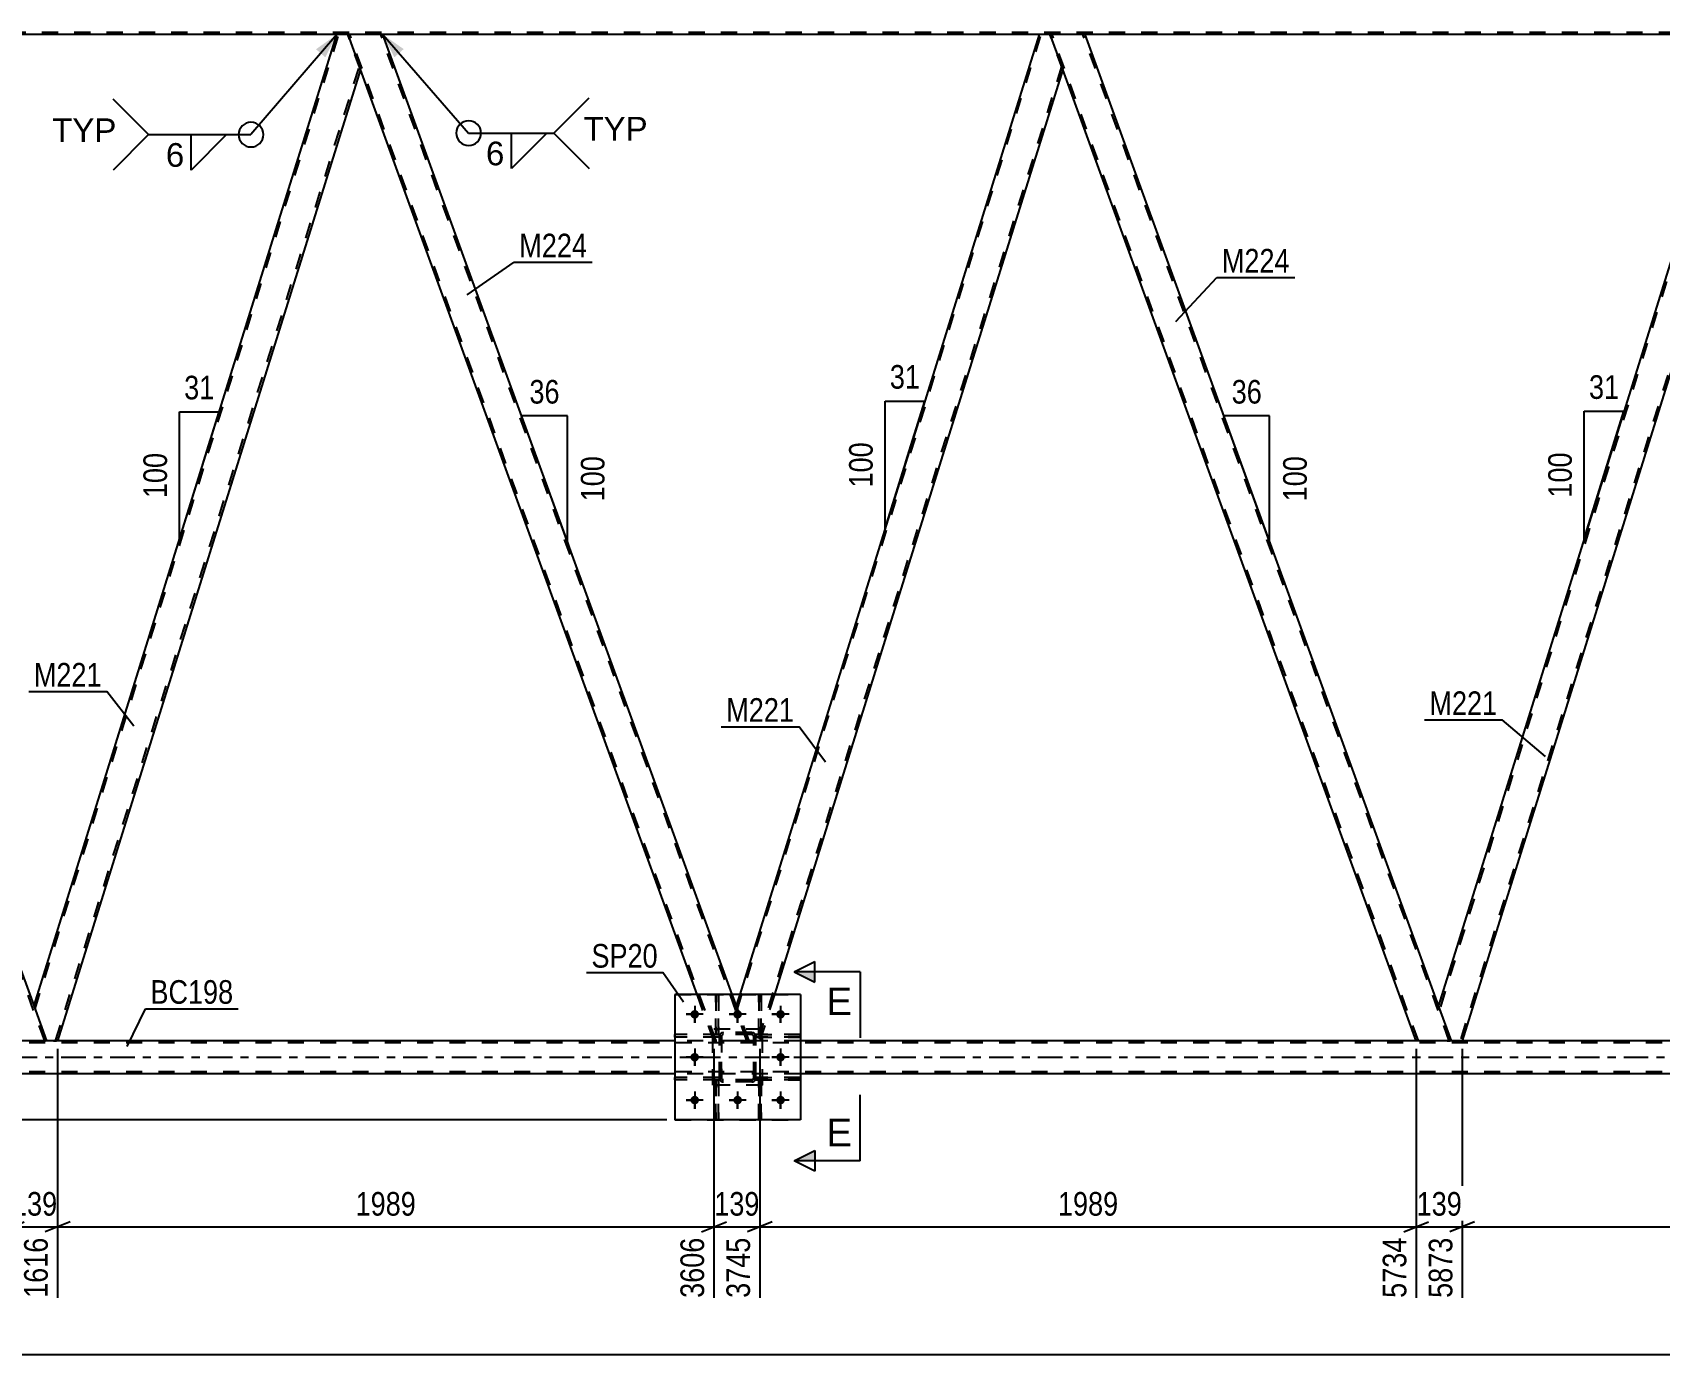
# Model space of a CAD drawing. Header units: millimetres. Extents: x 0 to 841, y 0 to 594.
# Drawn here: x 165.3 to 362.5, y 268.5 to 428.7 of the extents above; entities that cross this region are included whole.
import ezdxf

# ---------------------------------------------------------------- set-up
doc = ezdxf.new("R2010")
doc.units = ezdxf.units.MM
doc.linetypes.add('DXK_LINE_DOT2', pattern=[3.9198, 1.9599, -1.9599])
doc.linetypes.add('DXK_LINE_DOT3', pattern=[5.9187, 2.979, -0.9799, 0.9799, -0.9799])
doc.styles.add('Arial', font='ARIAL.TTF', dxfattribs={"height": 0.2})
doc.styles.add('Arial Narrow', font='ARIALN.TTF', dxfattribs={"height": 0.2})

# ---------------------------------------------------------------- blocks, each defined once
blk = doc.blocks.new('Part-122573795-3251 - 3241')
at = {"color": 7, "linetype": 'DXK_LINE_DOT2'}
for p, q in [((253.8, 307.91), (247.8, 307.91)), ((247.8, 301.11), (247.8, 307.91)), ((253.8, 301.11), (253.8, 307.91)), ((253.8, 301.11), (247.8, 301.11))]:
    blk.add_line(p, q, dxfattribs=at)
blk = doc.blocks.new('Part-122573795-3307 - 3241')
at = {"color": 7, "linetype": 'DXK_LINE_DOT2'}
for p, q in [((253, 306.95), (253, 307.27)), ((253, 307.27), (258.4, 307.27)), ((258.4, 306.95), (253, 306.95)), ((253.6, 306.95), (253.6, 307.27)), ((258.4, 307.27), (258.4, 306.95))]:
    blk.add_line(p, q, dxfattribs=at)
blk = doc.blocks.new('Part-122573795-3316 - 3241')
at = {"color": 7, "linetype": 'DXK_LINE_DOT2'}
for p, q in [((253.35, 312.11), (253.35, 307.26)), ((253.67, 312.11), (253.35, 312.11)), ((253.67, 307.26), (253.67, 312.11)), ((253.35, 307.86), (253.67, 307.86)), ((253.35, 307.26), (253.67, 307.26))]:
    blk.add_line(p, q, dxfattribs=at)
blk = doc.blocks.new('Part-122573795-3252 - 3241')
at = {"color": 7, "linetype": 'DXK_LINE_DOT2'}
for p, q in [((248.6, 307.03), (248.63, 307.21)), ((248.63, 307.21), (248.6, 307.03)), ((248.6, 301.99), (248.6, 307.03)), ((248.6, 307.03), (248.6, 307.03)), ((248.6, 301.99), (248.6, 307.03)), ((248.84, 307.03), (248.86, 307.12)), ((248.86, 307.12), (248.84, 307.03)), ((248.84, 301.99), (248.84, 307.03)), ((248.84, 307.03), (248.84, 307.03)), ((248.84, 307.03), (248.84, 301.99)), ((248.86, 307.12), (248.91, 307.2)), ((248.91, 307.2), (248.86, 307.12)), ((248.89, 307.47), (249.08, 307.51)), ((249.08, 307.51), (248.89, 307.47)), ((248.99, 307.25), (248.91, 307.2)), ((249.08, 307.27), (248.99, 307.25)), ((252.52, 307.51), (249.08, 307.51)), ((252.52, 307.27), (249.08, 307.27)), ((252.52, 307.51), (252.7, 307.47)), ((252.7, 307.47), (252.52, 307.51)), ((252.52, 307.27), (252.61, 307.25)), ((252.61, 307.25), (252.69, 307.2)), ((252.69, 307.2), (252.61, 307.25)), ((252.69, 307.2), (252.74, 307.12)), ((252.74, 307.12), (252.69, 307.2)), ((252.74, 307.12), (252.76, 307.03)), ((252.76, 307.03), (252.74, 307.12)), ((252.76, 301.99), (252.76, 307.03)), ((252.76, 307.03), (252.76, 307.03)), ((252.76, 301.99), (252.76, 307.03)), ((252.96, 307.21), (253, 307.03)), ((253, 307.03), (252.96, 307.21)), ((253, 301.99), (253, 307.03)), ((253, 307.03), (253, 307.03)), ((253, 301.99), (253, 307.03)), ((248.6, 301.99), (248.6, 301.99)), ((248.63, 301.8), (248.6, 301.99)), ((248.6, 301.99), (248.63, 301.8)), ((248.84, 301.99), (248.84, 301.99)), ((248.86, 301.9), (248.84, 301.99)), ((248.84, 301.99), (248.86, 301.9)), ((248.91, 301.82), (248.86, 301.9)), ((248.86, 301.9), (248.91, 301.82)), ((248.99, 301.77), (248.91, 301.82)), ((248.91, 301.82), (248.99, 301.77)), ((249.08, 301.75), (248.99, 301.77)), ((252.52, 301.75), (249.08, 301.75)), ((252.61, 301.77), (252.52, 301.75)), ((252.69, 301.82), (252.61, 301.77)), ((252.74, 301.9), (252.69, 301.82)), ((252.69, 301.82), (252.74, 301.9)), ((252.76, 301.99), (252.74, 301.9)), ((252.74, 301.9), (252.76, 301.99)), ((252.76, 301.99), (252.76, 301.99)), ((253, 301.99), (252.96, 301.8)), ((252.96, 301.8), (253, 301.99)), ((253, 301.99), (253, 301.99)), ((249.08, 301.51), (248.89, 301.54)), ((248.89, 301.54), (249.08, 301.51)), ((252.52, 301.51), (249.08, 301.51)), ((252.7, 301.54), (252.52, 301.51)), ((252.52, 301.51), (252.7, 301.54))]:
    blk.add_line(p, q, dxfattribs=at)
at = {"color": 7, "linetype": 'DXK_LINE_DOT3'}
blk.add_line((250.8, 304.51), (250.8, 304.51), dxfattribs=at)
at = {"color": 7, "linetype": 'DXK_LINE_DOT2'}
for centre, start, end in [((249.08, 307.03), 112.5, 157.5), ((249.08, 307.03), 112.5, 157.5), ((252.52, 307.03), 22.5, 67.5), ((252.52, 307.03), 22.5, 67.5), ((249.08, 301.99), 202.5, 247.5), ((249.08, 301.99), 202.5, 247.5), ((252.52, 301.99), 292.5, 337.5), ((252.52, 301.99), 292.5, 337.5)]:
    blk.add_arc(centre, 0.48, start, end, dxfattribs=at)
blk = doc.blocks.new('Part-122573795-3253 - 3241')
at = {"color": 7, "linetype": 'DXK_LINE_DOT2'}
for p, q in [((243.2, 312.11), (258.4, 312.11)), ((243.2, 312.11), (243.2, 296.91)), ((258.4, 312.11), (258.4, 296.91)), ((243.2, 296.91), (258.4, 296.91))]:
    blk.add_line(p, q, dxfattribs=at)
blk = doc.blocks.new('Part-122573795-3258 - 3241')
at = {"color": 2, "linetype": 'Continuous'}
for p, q in [((258.4, 312.11), (243.2, 312.11)), ((243.2, 312.11), (243.2, 296.91)), ((258.4, 312.11), (258.4, 296.91)), ((258.4, 296.91), (243.2, 296.91))]:
    blk.add_line(p, q, dxfattribs=at)
blk = doc.blocks.new('Part-122573795-3326 - 3241')
at = {"color": 7, "linetype": 'DXK_LINE_DOT2'}
for p, q in [((253.35, 296.91), (253.35, 301.74)), ((253.35, 301.74), (253.67, 301.74)), ((253.67, 301.74), (253.67, 296.91)), ((253.35, 301.14), (253.67, 301.14)), ((253.67, 296.91), (253.35, 296.91))]:
    blk.add_line(p, q, dxfattribs=at)
blk = doc.blocks.new('Part-122573795-3262 - 3241')
at = {"color": 7, "linetype": 'DXK_LINE_DOT2'}
for p, q in [((253.67, 301.74), (253.35, 301.74)), ((253.35, 301.74), (253.35, 296.91)), ((253.67, 296.91), (253.67, 301.74)), ((253.35, 301.14), (253.67, 301.14)), ((253.35, 296.91), (253.67, 296.91))]:
    blk.add_line(p, q, dxfattribs=at)
blk = doc.blocks.new('Part-122573795-3264 - 3241')
at = {"color": 7, "linetype": 'DXK_LINE_DOT2'}
for p, q in [((248.6, 302.07), (243.2, 302.07)), ((243.2, 302.07), (243.2, 301.75)), ((248.6, 301.75), (243.2, 301.75)), ((248, 301.75), (248, 302.07)), ((248.6, 301.75), (248.6, 302.07))]:
    blk.add_line(p, q, dxfattribs=at)
blk = doc.blocks.new('Part-122573795-3267 - 3241')
at = {"color": 7, "linetype": 'DXK_LINE_DOT2'}
for p, q in [((248.6, 307.27), (243.2, 307.27)), ((243.2, 307.27), (243.2, 306.95)), ((248.6, 306.95), (243.2, 306.95)), ((248, 306.95), (248, 307.27)), ((248.6, 306.95), (248.6, 307.27))]:
    blk.add_line(p, q, dxfattribs=at)
blk = doc.blocks.new('Part-122573795-3331 - 3241')
at = {"color": 7, "linetype": 'DXK_LINE_DOT2'}
for p, q in [((248.47, 301.74), (248.15, 301.74)), ((248.15, 301.74), (248.15, 296.91)), ((248.47, 296.91), (248.47, 301.74)), ((248.15, 301.14), (248.47, 301.14)), ((248.15, 296.91), (248.47, 296.91))]:
    blk.add_line(p, q, dxfattribs=at)
blk = doc.blocks.new('Part-122573795-3268 - 3241')
at = {"color": 7, "linetype": 'DXK_LINE_DOT2'}
for p, q in [((248.6, 307.03), (248.63, 307.21)), ((248.63, 307.21), (248.6, 307.03)), ((248.6, 301.99), (248.6, 307.03)), ((248.6, 307.03), (248.6, 307.03)), ((248.6, 301.99), (248.6, 307.03)), ((248.84, 307.03), (248.86, 307.12)), ((248.86, 307.12), (248.84, 307.03)), ((248.84, 301.99), (248.84, 307.03)), ((248.84, 307.03), (248.84, 307.03)), ((248.84, 307.03), (248.84, 301.99)), ((248.86, 307.12), (248.91, 307.2)), ((248.91, 307.2), (248.86, 307.12)), ((248.89, 307.47), (249.08, 307.51)), ((249.08, 307.51), (248.89, 307.47)), ((248.99, 307.25), (248.91, 307.2)), ((249.08, 307.27), (248.99, 307.25)), ((252.52, 307.51), (249.08, 307.51)), ((252.52, 307.27), (249.08, 307.27)), ((252.52, 307.51), (252.7, 307.47)), ((252.7, 307.47), (252.52, 307.51)), ((252.52, 307.27), (252.61, 307.25)), ((252.61, 307.25), (252.69, 307.2)), ((252.69, 307.2), (252.61, 307.25)), ((252.69, 307.2), (252.74, 307.12)), ((252.74, 307.12), (252.69, 307.2)), ((252.74, 307.12), (252.76, 307.03)), ((252.76, 307.03), (252.74, 307.12)), ((252.76, 301.99), (252.76, 307.03)), ((252.76, 307.03), (252.76, 307.03)), ((252.76, 301.99), (252.76, 307.03)), ((252.96, 307.21), (253, 307.03)), ((253, 307.03), (252.96, 307.21)), ((253, 301.99), (253, 307.03)), ((253, 307.03), (253, 307.03)), ((253, 301.99), (253, 307.03)), ((248.6, 301.99), (248.6, 301.99)), ((248.63, 301.8), (248.6, 301.99)), ((248.6, 301.99), (248.63, 301.8)), ((248.84, 301.99), (248.84, 301.99)), ((248.86, 301.9), (248.84, 301.99)), ((248.84, 301.99), (248.86, 301.9)), ((248.91, 301.82), (248.86, 301.9)), ((248.86, 301.9), (248.91, 301.82)), ((248.99, 301.77), (248.91, 301.82)), ((248.91, 301.82), (248.99, 301.77)), ((249.08, 301.75), (248.99, 301.77)), ((252.52, 301.75), (249.08, 301.75)), ((252.61, 301.77), (252.52, 301.75)), ((252.69, 301.82), (252.61, 301.77)), ((252.74, 301.9), (252.69, 301.82)), ((252.69, 301.82), (252.74, 301.9)), ((252.76, 301.99), (252.74, 301.9)), ((252.74, 301.9), (252.76, 301.99)), ((252.76, 301.99), (252.76, 301.99)), ((253, 301.99), (252.96, 301.8)), ((252.96, 301.8), (253, 301.99)), ((253, 301.99), (253, 301.99)), ((249.08, 301.51), (248.89, 301.54)), ((248.89, 301.54), (249.08, 301.51)), ((252.52, 301.51), (249.08, 301.51)), ((252.7, 301.54), (252.52, 301.51)), ((252.52, 301.51), (252.7, 301.54))]:
    blk.add_line(p, q, dxfattribs=at)
at = {"color": 7, "linetype": 'DXK_LINE_DOT3'}
blk.add_line((250.8, 304.51), (250.8, 304.51), dxfattribs=at)
at = {"color": 7, "linetype": 'DXK_LINE_DOT2'}
for centre, start, end in [((249.08, 307.03), 112.5, 157.5), ((249.08, 307.03), 112.5, 157.5), ((252.52, 307.03), 22.5, 67.5), ((252.52, 307.03), 22.5, 67.5), ((249.08, 301.99), 202.5, 247.5), ((249.08, 301.99), 202.5, 247.5), ((252.52, 301.99), 292.5, 337.5), ((252.52, 301.99), 292.5, 337.5)]:
    blk.add_arc(centre, 0.48, start, end, dxfattribs=at)
blk = doc.blocks.new('Part-122573795-3345 - 3241')
at = {"color": 7, "linetype": 'DXK_LINE_DOT2'}
for p, q in [((248.15, 296.91), (248.15, 301.74)), ((248.15, 301.74), (248.47, 301.74)), ((248.47, 301.74), (248.47, 296.91)), ((248.15, 301.14), (248.47, 301.14)), ((248.47, 296.91), (248.15, 296.91))]:
    blk.add_line(p, q, dxfattribs=at)
blk = doc.blocks.new('Part-122573795-3283 - 3241')
at = {"color": 7, "linetype": 'DXK_LINE_DOT2'}
for p, q in [((248.15, 312.11), (248.15, 307.26)), ((248.47, 312.11), (248.15, 312.11)), ((248.47, 307.26), (248.47, 312.11)), ((248.15, 307.86), (248.47, 307.86)), ((248.15, 307.26), (248.47, 307.26))]:
    blk.add_line(p, q, dxfattribs=at)
blk = doc.blocks.new('Part-122573795-3286 - 3241')
at = {"color": 7, "linetype": 'DXK_LINE_DOT2'}
for p, q in [((248.6, 302.07), (243.2, 302.07)), ((243.2, 301.75), (243.2, 302.07)), ((248.6, 301.75), (243.2, 301.75)), ((248, 301.75), (248, 302.07)), ((248.6, 302.07), (248.6, 301.75))]:
    blk.add_line(p, q, dxfattribs=at)
blk = doc.blocks.new('Part-122573795-3289 - 3241')
at = {"color": 7, "linetype": 'DXK_LINE_DOT2'}
for p, q in [((248.6, 307.27), (243.2, 307.27)), ((243.2, 306.95), (243.2, 307.27)), ((248.6, 306.95), (243.2, 306.95)), ((248, 306.95), (248, 307.27)), ((248.6, 307.27), (248.6, 306.95))]:
    blk.add_line(p, q, dxfattribs=at)
blk = doc.blocks.new('Part-122573795-3292 - 3241')
at = {"color": 7, "linetype": 'DXK_LINE_DOT2'}
for p, q in [((253, 301.75), (253, 302.07)), ((253, 302.07), (258.4, 302.07)), ((258.4, 301.75), (253, 301.75)), ((253.6, 301.75), (253.6, 302.07)), ((258.4, 302.07), (258.4, 301.75))]:
    blk.add_line(p, q, dxfattribs=at)
blk = doc.blocks.new('Part-122573795-3295 - 3241')
at = {"color": 7, "linetype": 'DXK_LINE_DOT2'}
for p, q in [((248.15, 307.26), (248.15, 312.11)), ((248.15, 312.11), (248.47, 312.11)), ((248.47, 312.11), (248.47, 307.26)), ((248.15, 307.86), (248.47, 307.86)), ((248.47, 307.26), (248.15, 307.26))]:
    blk.add_line(p, q, dxfattribs=at)
blk = doc.blocks.new('Part-122573795-3298 - 3241')
at = {"color": 7, "linetype": 'DXK_LINE_DOT2'}
for p, q in [((258.4, 302.07), (253, 302.07)), ((253, 302.07), (253, 301.75)), ((253, 301.75), (258.4, 301.75)), ((253.6, 301.75), (253.6, 302.07)), ((258.4, 301.75), (258.4, 302.07))]:
    blk.add_line(p, q, dxfattribs=at)
blk = doc.blocks.new('Part-122573795-3301 - 3241')
at = {"color": 7, "linetype": 'DXK_LINE_DOT2'}
for p, q in [((258.4, 307.27), (253, 307.27)), ((253, 307.27), (253, 306.95)), ((253, 306.95), (258.4, 306.95)), ((253.6, 306.95), (253.6, 307.27)), ((258.4, 306.95), (258.4, 307.27))]:
    blk.add_line(p, q, dxfattribs=at)
blk = doc.blocks.new('Part-122573795-3320 - 3241')
at = {"color": 7, "linetype": 'DXK_LINE_DOT2'}
for p, q in [((253.35, 307.26), (253.35, 312.11)), ((253.35, 312.11), (253.67, 312.11)), ((253.67, 312.11), (253.67, 307.26)), ((253.35, 307.86), (253.67, 307.86)), ((253.67, 307.26), (253.35, 307.26))]:
    blk.add_line(p, q, dxfattribs=at)
blk = doc.blocks.new('Part-122573795-3361 - 3241')
at = {"color": 2, "linetype": 'Continuous'}
for p, q in [((292.41, 428.51), (288.66, 428.51)), ((292.92, 428.51), (292.41, 428.51)), ((335.77, 310.76), (292.92, 428.51)), ((333.06, 306.51), (290.21, 424.26)), ((336.81, 306.51), (333.06, 306.51)), ((337.28, 306.51), (336.81, 306.51)), ((337.32, 306.51), (337.28, 306.51))]:
    blk.add_line(p, q, dxfattribs=at)
at = {"color": 7, "linetype": 'DXK_LINE_DOT2'}
for p, q in [((290.21, 424.26), (288.66, 428.51)), ((333.32, 306.51), (288.92, 428.51)), ((337.07, 306.51), (292.66, 428.51)), ((337.32, 306.51), (335.77, 310.76)), ((336.81, 306.51), (337.17, 306.51))]:
    blk.add_line(p, q, dxfattribs=at)
blk = doc.blocks.new('Part-122573795-3403 - 3241')
at = {"color": 7, "linetype": 'DXK_LINE_DOT2'}
for p, q in [((253.8, 307.91), (247.8, 307.91)), ((247.8, 301.11), (247.8, 307.91)), ((253.8, 301.11), (253.8, 307.91)), ((253.8, 301.11), (247.8, 301.11))]:
    blk.add_line(p, q, dxfattribs=at)
blk = doc.blocks.new('Part-122573795-3472 - 3241')
at = {"color": 2, "linetype": 'Continuous'}
for p, q in [((162.8, 306.51), (118.39, 428.51)), ((122.14, 428.51), (118.39, 428.51)), ((122.65, 428.51), (122.14, 428.51)), ((165.51, 310.76), (122.65, 428.51)), ((166.54, 306.51), (162.8, 306.51)), ((167.01, 306.51), (166.54, 306.51)), ((167.05, 306.51), (167.01, 306.51))]:
    blk.add_line(p, q, dxfattribs=at)
at = {"color": 7, "linetype": 'DXK_LINE_DOT2'}
for p, q in [((163.05, 306.51), (118.65, 428.51)), ((166.8, 306.51), (122.39, 428.51)), ((167.05, 306.51), (165.51, 310.76)), ((166.54, 306.51), (166.9, 306.51))]:
    blk.add_line(p, q, dxfattribs=at)
blk = doc.blocks.new('Bolt-122573795-3473 - 3241')
at = {"linetype": 'Continuous'}
for points in [[(246.12, 309.71, -1), (245.08, 309.71, -1)], [(251.32, 309.71, -1), (250.28, 309.71, -1)], [(256.52, 309.71, -1), (255.48, 309.71, -1)], [(246.12, 304.51, -1), (245.08, 304.51, -1)], [(256.52, 304.51, -1), (255.48, 304.51, -1)], [(246.12, 299.31, -1), (245.08, 299.31, -1)], [(251.32, 299.31, -1), (250.28, 299.31, -1)], [(256.52, 299.31, -1), (255.48, 299.31, -1)]]:
    blk.add_hatch(color=1, dxfattribs=at).paths.add_polyline_path(points)
at = {"color": 1, "linetype": 'Continuous'}
for p, q in [((246.64, 309.71), (244.56, 309.71)), ((245.6, 310.75), (245.6, 308.67)), ((251.84, 309.71), (249.76, 309.71)), ((250.8, 310.75), (250.8, 308.67)), ((257.04, 309.71), (254.96, 309.71)), ((256, 310.75), (256, 308.67)), ((246.64, 304.51), (244.56, 304.51)), ((245.6, 305.55), (245.6, 303.47)), ((257.04, 304.51), (254.96, 304.51)), ((256, 305.55), (256, 303.47)), ((245.6, 300.35), (245.6, 298.27)), ((250.8, 300.35), (250.8, 298.27)), ((256, 300.35), (256, 298.27)), ((246.64, 299.31), (244.56, 299.31)), ((251.84, 299.31), (249.76, 299.31)), ((257.04, 299.31), (254.96, 299.31))]:
    blk.add_line(p, q, dxfattribs=at)
blk = doc.blocks.new('Part-122573795-3488 - 3241')
at = {"color": 7, "linetype": 'DXK_LINE_DOT2'}
for p, q in [((756.39, 428.75), (57.85, 428.75)), ((718.59, 428.51), (202.21, 428.51)), ((207.78, 428.51), (202.21, 428.51)), ((292.92, 428.51), (287.34, 428.51))]:
    blk.add_line(p, q, dxfattribs=at)
at = {"color": 2, "linetype": 'Continuous'}
for p, q in [((202.21, 428.51), (122.65, 428.51)), ((287.34, 428.51), (207.78, 428.51)), ((372.48, 428.51), (292.92, 428.51))]:
    blk.add_line(p, q, dxfattribs=at)
blk = doc.blocks.new('Part-122573795-3509 - 3241')
at = {"color": 7, "linetype": 'DXK_LINE_DOT2'}
for p, q in [((778.35, 306.27), (103.71, 306.27)), ((168.37, 306.51), (162.8, 306.51)), ((258.4, 306.51), (243.2, 306.51)), ((338.64, 306.51), (333.06, 306.51)), ((778.35, 302.75), (103.71, 302.75)), ((258.4, 302.51), (243.2, 302.51))]:
    blk.add_line(p, q, dxfattribs=at)
at = {"color": 2, "linetype": 'Continuous'}
for p, q in [((243.2, 306.51), (168.37, 306.51)), ((333.06, 306.51), (258.4, 306.51)), ((418.2, 306.51), (338.64, 306.51)), ((243.2, 302.51), (103.71, 302.51)), ((498.6, 302.51), (258.4, 302.51))]:
    blk.add_line(p, q, dxfattribs=at)
at = {"color": 7, "linetype": 'DXK_LINE_DOT3'}
blk.add_line((103.71, 304.51), (778.35, 304.51), dxfattribs=at)
blk = doc.blocks.new('Part-122573795-3522 - 3241')
at = {"color": 2, "linetype": 'Continuous'}
for p, q in [((165.51, 310.76), (202.21, 428.51)), ((203.53, 428.51), (202.21, 428.51)), ((203.53, 428.51), (205.07, 424.26)), ((205.07, 424.26), (168.37, 306.51)), ((167.05, 306.51), (165.51, 310.76)), ((167.87, 306.51), (167.05, 306.51)), ((168.33, 306.51), (167.87, 306.51)), ((168.37, 306.51), (168.33, 306.51))]:
    blk.add_line(p, q, dxfattribs=at)
at = {"color": 7, "linetype": 'DXK_LINE_DOT2'}
for p, q in [((165.64, 310.39), (202.46, 428.51)), ((168.12, 306.51), (204.94, 424.63)), ((165.51, 310.76), (165.51, 310.76)), ((167.87, 306.51), (168.22, 306.51)), ((168.37, 306.51), (168.37, 306.51))]:
    blk.add_line(p, q, dxfattribs=at)
blk = doc.blocks.new('Part-122573795-3527 - 3241')
at = {"color": 2, "linetype": 'Continuous'}
for p, q in [((207.27, 428.51), (203.53, 428.51)), ((207.78, 428.51), (207.27, 428.51)), ((250.15, 312.11), (207.78, 428.51)), ((245.89, 312.11), (205.07, 424.26))]:
    blk.add_line(p, q, dxfattribs=at)
at = {"color": 7, "linetype": 'DXK_LINE_DOT2'}
for p, q in [((205.07, 424.26), (203.53, 428.51)), ((248.19, 306.51), (203.78, 428.51)), ((251.93, 306.51), (207.53, 428.51)), ((247.93, 306.51), (245.89, 312.11)), ((252.19, 306.51), (250.15, 312.11)), ((252.19, 306.51), (247.93, 306.51))]:
    blk.add_line(p, q, dxfattribs=at)
blk = doc.blocks.new('Part-122573795-3532 - 3241')
at = {"color": 7, "linetype": 'DXK_LINE_DOT2'}
for p, q in [((250.77, 310.39), (287.59, 428.51)), ((290.07, 424.63), (253.25, 306.51)), ((251.06, 312.11), (250.64, 310.76)), ((255.25, 312.11), (253.5, 306.51)), ((252.19, 306.51), (250.64, 310.76)), ((253.5, 306.51), (252.19, 306.51))]:
    blk.add_line(p, q, dxfattribs=at)
at = {"color": 2, "linetype": 'Continuous'}
for p, q in [((287.34, 428.51), (251.06, 312.11)), ((288.66, 428.51), (287.34, 428.51)), ((288.66, 428.51), (290.21, 424.26)), ((290.21, 424.26), (255.25, 312.11))]:
    blk.add_line(p, q, dxfattribs=at)
blk = doc.blocks.new('Part-122573795-3574 - 3241')
at = {"color": 2, "linetype": 'Continuous'}
for p, q in [((372.48, 428.51), (335.77, 310.76)), ((373.79, 428.51), (372.48, 428.51)), ((373.79, 428.51), (375.34, 424.26)), ((375.34, 424.26), (338.64, 306.51)), ((337.32, 306.51), (335.77, 310.76)), ((338.14, 306.51), (337.32, 306.51)), ((338.6, 306.51), (338.14, 306.51)), ((338.64, 306.51), (338.6, 306.51))]:
    blk.add_line(p, q, dxfattribs=at)
at = {"color": 7, "linetype": 'DXK_LINE_DOT2'}
for p, q in [((372.73, 428.51), (335.91, 310.39)), ((375.21, 424.63), (338.39, 306.51)), ((335.77, 310.76), (335.77, 310.76)), ((338.14, 306.51), (338.49, 306.51)), ((338.64, 306.51), (338.64, 306.51))]:
    blk.add_line(p, q, dxfattribs=at)
blk = doc.blocks.new('Bolt-122573795-3575 - 3241')
at = {"color": 1, "linetype": 'Continuous'}
for p, q in [((244.56, 309.71), (245.25, 309.71)), ((245.6, 310.75), (245.6, 310.06)), ((246.64, 309.71), (245.94, 309.71)), ((249.76, 309.71), (250.45, 309.71)), ((250.8, 310.75), (250.8, 310.06)), ((251.84, 309.71), (251.14, 309.71)), ((254.96, 309.71), (255.65, 309.71)), ((256, 310.75), (256, 310.06)), ((257.04, 309.71), (256.34, 309.71)), ((245.6, 308.67), (245.6, 309.36)), ((250.8, 308.67), (250.8, 309.36)), ((256, 308.67), (256, 309.36)), ((244.56, 304.51), (245.25, 304.51)), ((245.6, 305.55), (245.6, 304.86)), ((245.6, 303.47), (245.6, 304.16)), ((246.64, 304.51), (245.94, 304.51)), ((254.96, 304.51), (255.65, 304.51)), ((256, 305.55), (256, 304.86)), ((256, 303.47), (256, 304.16)), ((257.04, 304.51), (256.34, 304.51)), ((245.6, 300.35), (245.6, 299.66)), ((250.8, 300.35), (250.8, 299.66)), ((256, 300.35), (256, 299.66)), ((244.56, 299.31), (245.25, 299.31)), ((245.6, 298.27), (245.6, 298.96)), ((246.64, 299.31), (245.94, 299.31)), ((249.76, 299.31), (250.45, 299.31)), ((250.8, 298.27), (250.8, 298.96)), ((251.84, 299.31), (251.14, 299.31)), ((254.96, 299.31), (255.65, 299.31)), ((256, 298.27), (256, 298.96)), ((257.04, 299.31), (256.34, 299.31))]:
    blk.add_line(p, q, dxfattribs=at)
blk = doc.blocks.new('StraightDimension-122573795-4557 - 3241')
at = {"color": 7, "linetype": 'Continuous'}
for p, q in [((162.8, 305.51), (162.8, 275.33)), ((168.37, 305.51), (168.37, 275.33)), ((161.3, 283.35), (164.3, 284.55)), ((169.87, 284.55), (166.87, 283.35)), ((162.8, 283.95), (168.37, 283.95))]:
    blk.add_line(p, q, dxfattribs=at)
at = {"color": 0}
blk.add_wipeout([(168.93, 284.7), (168.93, 288.9), (162.24, 288.9), (162.24, 284.7)], dxfattribs=at)
at = {"color": 0, "linetype": 'Continuous'}
blk.add_wipeout([(167.77, 283.25), (163.57, 283.25), (163.57, 274.73), (167.77, 274.73)], dxfattribs=at)
at = {"color": 3, "style": 'Arial Narrow'}
blk.add_text('139', height=2.863, dxfattribs=at).set_placement((162.84, 285.3))
at = {"color": 3, "linetype": 'Continuous', "style": 'Arial Narrow'}
blk.add_text('1616', height=2.863, rotation=90.0002, dxfattribs=at).set_placement((167.17, 275.33))
blk = doc.blocks.new('StraightDimension-122573795-11857 - 3241')
at = {"color": 7, "linetype": 'Continuous'}
blk.add_line((242.2, 296.91), (30.76, 296.91), dxfattribs=at)
blk = doc.blocks.new('StraightDimension-122573795-4534 - 3241')
at = {"color": 7, "linetype": 'Continuous'}
blk.add_line((57.21, 268.47), (794.97, 268.47), dxfattribs=at)
blk = doc.blocks.new('StraightDimension-122573795-4797 - 3241')
at = {"color": 7, "linetype": 'Continuous'}
for p, q in [((247.93, 305.51), (247.93, 275.33)), ((253.5, 305.51), (253.5, 275.33)), ((246.43, 283.35), (249.43, 284.55)), ((255, 284.55), (252, 283.35)), ((247.93, 283.95), (253.5, 283.95))]:
    blk.add_line(p, q, dxfattribs=at)
at = {"color": 0}
blk.add_wipeout([(254.06, 284.7), (254.06, 288.9), (247.37, 288.9), (247.37, 284.7)], dxfattribs=at)
at = {"color": 0, "linetype": 'Continuous'}
blk.add_wipeout([(252.9, 283.25), (248.7, 283.25), (248.7, 274.73), (252.9, 274.73)], dxfattribs=at)
at = {"color": 3, "style": 'Arial Narrow'}
blk.add_text('139', height=2.863, dxfattribs=at).set_placement((247.97, 285.3))
at = {"color": 3, "linetype": 'Continuous', "style": 'Arial Narrow'}
blk.add_text('3745', height=2.863, rotation=90.0002, dxfattribs=at).set_placement((252.3, 275.33))
blk = doc.blocks.new('StraightDimension-122573795-4816 - 3241')
at = {"color": 7, "linetype": 'Continuous'}
for p, q in [((168.37, 305.51), (168.37, 275.33)), ((247.93, 305.51), (247.93, 275.33)), ((169.87, 284.55), (166.87, 283.35)), ((246.43, 283.35), (249.43, 284.55)), ((168.37, 283.95), (247.93, 283.95))]:
    blk.add_line(p, q, dxfattribs=at)
at = {"color": 0}
blk.add_wipeout([(212.41, 284.7), (212.41, 288.9), (203.89, 288.9), (203.89, 284.7)], dxfattribs=at)
at = {"color": 0, "linetype": 'Continuous'}
blk.add_wipeout([(247.33, 283.25), (243.13, 283.25), (243.13, 274.73), (247.33, 274.73)], dxfattribs=at)
at = {"color": 3, "style": 'Arial Narrow'}
blk.add_text('1989', height=2.863, dxfattribs=at).set_placement((204.49, 285.3))
at = {"color": 3, "linetype": 'Continuous', "style": 'Arial Narrow'}
blk.add_text('3606', height=2.863, rotation=90.0002, dxfattribs=at).set_placement((246.73, 275.33))
blk = doc.blocks.new('AngleDimension-122573795-3850 - 3241')
at = {"color": 7, "linetype": 'Continuous'}
for p, q in [((315.29, 382.26), (309.75, 382.26)), ((315.29, 367.04), (309.75, 382.26)), ((315.29, 367.04), (315.29, 382.26)), ((315.69, 365.94), (315.29, 367.04))]:
    blk.add_line(p, q, dxfattribs=at)
at = {"color": 0}
for points in [[(314.95, 383.16), (314.95, 387.36), (310.09, 387.36), (310.09, 383.16)], [(320.39, 377.99), (316.19, 377.99), (316.19, 371.31), (320.39, 371.31)]]:
    blk.add_wipeout(points, dxfattribs=at)
at = {"color": 3, "style": 'Arial Narrow'}
blk.add_text('36', height=2.863, dxfattribs=at).set_placement((310.69, 383.76))
blk.add_text('100', height=2.863, rotation=90.0002, dxfattribs=at).set_placement((319.79, 371.91))
blk = doc.blocks.new('AngleDimension-122573795-3864 - 3241')
at = {"color": 7, "linetype": 'Continuous'}
for p, q in [((230.16, 382.26), (224.61, 382.26)), ((230.16, 367.04), (224.61, 382.26)), ((230.16, 367.04), (230.16, 382.26)), ((230.56, 365.94), (230.16, 367.04))]:
    blk.add_line(p, q, dxfattribs=at)
at = {"color": 0}
for points in [[(229.81, 383.16), (229.81, 387.36), (224.96, 387.36), (224.96, 383.16)], [(235.26, 377.99), (231.06, 377.99), (231.06, 371.31), (235.26, 371.31)]]:
    blk.add_wipeout(points, dxfattribs=at)
at = {"color": 3, "style": 'Arial Narrow'}
blk.add_text('36', height=2.863, dxfattribs=at).set_placement((225.56, 383.76))
blk.add_text('100', height=2.863, rotation=90.0002, dxfattribs=at).set_placement((234.66, 371.91))
blk = doc.blocks.new('AngleDimension-122573795-3892 - 3241')
at = {"color": 7, "linetype": 'Continuous'}
for p, q in [((353.42, 382.83), (358.24, 382.83)), ((353.42, 367.37), (358.24, 382.83)), ((353.42, 367.37), (353.42, 382.83)), ((355.18, 373.02), (358.24, 382.83))]:
    blk.add_line(p, q, dxfattribs=at)
at = {"color": 0}
for points in [[(358.26, 383.73), (358.26, 387.93), (353.4, 387.93), (353.4, 383.73)], [(352.52, 378.44), (348.32, 378.44), (348.32, 371.76), (352.52, 371.76)]]:
    blk.add_wipeout(points, dxfattribs=at)
at = {"color": 3, "style": 'Arial Narrow'}
blk.add_text('31', height=2.863, dxfattribs=at).set_placement((354, 384.33))
blk.add_text('100', height=2.863, rotation=90.0002, dxfattribs=at).set_placement((351.92, 372.36))
blk = doc.blocks.new('AngleDimension-122573795-4181 - 3241')
at = {"color": 7, "linetype": 'Continuous'}
for p, q in [((268.67, 384.07), (273.49, 384.07)), ((268.67, 368.6), (273.49, 384.07)), ((268.67, 368.6), (268.67, 384.07)), ((271.19, 376.71), (273.49, 384.07))]:
    blk.add_line(p, q, dxfattribs=at)
at = {"color": 0}
for points in [[(273.51, 384.97), (273.51, 389.17), (268.65, 389.17), (268.65, 384.97)], [(267.77, 379.68), (263.57, 379.68), (263.57, 372.99), (267.77, 372.99)]]:
    blk.add_wipeout(points, dxfattribs=at)
at = {"color": 3, "style": 'Arial Narrow'}
blk.add_text('31', height=2.863, dxfattribs=at).set_placement((269.25, 385.57))
blk.add_text('100', height=2.863, rotation=90.0002, dxfattribs=at).set_placement((267.17, 373.59))
blk = doc.blocks.new('StraightDimension-122573795-4740 - 3241')
at = {"color": 7, "linetype": 'Continuous'}
for p, q in [((338.64, 305.51), (338.64, 275.33)), ((418.2, 305.51), (418.2, 275.33)), ((340.14, 284.55), (337.14, 283.35)), ((416.7, 283.35), (419.7, 284.55)), ((338.64, 283.95), (418.2, 283.95))]:
    blk.add_line(p, q, dxfattribs=at)
at = {"color": 0}
blk.add_wipeout([(382.67, 284.7), (382.67, 288.9), (374.16, 288.9), (374.16, 284.7)], dxfattribs=at)
at = {"color": 0, "linetype": 'Continuous'}
blk.add_wipeout([(417.6, 283.25), (413.4, 283.25), (413.4, 274.73), (417.6, 274.73)], dxfattribs=at)
at = {"color": 3, "style": 'Arial Narrow'}
blk.add_text('1989', height=2.863, dxfattribs=at).set_placement((374.76, 285.3))
at = {"color": 3, "linetype": 'Continuous', "style": 'Arial Narrow'}
blk.add_text('7862', height=2.863, rotation=90.0002, dxfattribs=at).set_placement((417, 275.33))
blk = doc.blocks.new('StraightDimension-122573795-4759 - 3241')
at = {"color": 7, "linetype": 'Continuous'}
for p, q in [((333.06, 305.51), (333.06, 275.33)), ((338.64, 305.51), (338.64, 275.33)), ((331.56, 283.35), (334.56, 284.55)), ((340.14, 284.55), (337.14, 283.35)), ((333.06, 283.95), (338.64, 283.95))]:
    blk.add_line(p, q, dxfattribs=at)
at = {"color": 0}
blk.add_wipeout([(339.19, 284.7), (339.19, 288.9), (332.51, 288.9), (332.51, 284.7)], dxfattribs=at)
at = {"color": 0, "linetype": 'Continuous'}
blk.add_wipeout([(338.04, 283.25), (333.84, 283.25), (333.84, 274.73), (338.04, 274.73)], dxfattribs=at)
at = {"color": 3, "style": 'Arial Narrow'}
blk.add_text('139', height=2.863, dxfattribs=at).set_placement((333.11, 285.3))
at = {"color": 3, "linetype": 'Continuous', "style": 'Arial Narrow'}
blk.add_text('5873', height=2.863, rotation=90.0002, dxfattribs=at).set_placement((337.44, 275.33))
blk = doc.blocks.new('StraightDimension-122573795-4778 - 3241')
at = {"color": 7, "linetype": 'Continuous'}
for p, q in [((253.5, 305.51), (253.5, 275.33)), ((333.06, 305.51), (333.06, 275.33)), ((255, 284.55), (252, 283.35)), ((331.56, 283.35), (334.56, 284.55)), ((253.5, 283.95), (333.06, 283.95))]:
    blk.add_line(p, q, dxfattribs=at)
at = {"color": 0}
blk.add_wipeout([(297.54, 284.7), (297.54, 288.9), (289.03, 288.9), (289.03, 284.7)], dxfattribs=at)
at = {"color": 0, "linetype": 'Continuous'}
blk.add_wipeout([(332.46, 283.25), (328.26, 283.25), (328.26, 274.73), (332.46, 274.73)], dxfattribs=at)
at = {"color": 3, "style": 'Arial Narrow'}
blk.add_text('1989', height=2.863, dxfattribs=at).set_placement((289.63, 285.3))
at = {"color": 3, "linetype": 'Continuous', "style": 'Arial Narrow'}
blk.add_text('5734', height=2.863, rotation=90.0002, dxfattribs=at).set_placement((331.86, 275.33))
blk = doc.blocks.new('AngleDimension-122573795-4836 - 3241')
at = {"color": 7, "linetype": 'Continuous'}
for p, q in [((183.13, 382.77), (187.95, 382.77)), ((183.13, 367.31), (187.95, 382.77)), ((183.13, 367.31), (183.13, 382.77)), ((186.06, 376.71), (187.95, 382.77))]:
    blk.add_line(p, q, dxfattribs=at)
at = {"color": 0}
for points in [[(187.97, 383.67), (187.97, 387.87), (183.11, 387.87), (183.11, 383.67)], [(182.23, 378.38), (178.03, 378.38), (178.03, 371.7), (182.23, 371.7)]]:
    blk.add_wipeout(points, dxfattribs=at)
at = {"color": 3, "style": 'Arial Narrow'}
blk.add_text('31', height=2.863, dxfattribs=at).set_placement((183.71, 384.27))
blk.add_text('100', height=2.863, rotation=90.0002, dxfattribs=at).set_placement((181.63, 372.3))
blk = doc.blocks.new('Mark-122573795-3254 - 3241')
at = {"color": 0}
blk.add_wipeout([(241.12, 315.37), (241.12, 318.37), (233.08, 318.37), (233.08, 315.37)], dxfattribs=at)
blk.add_wipeout([(241.12, 315.37), (241.12, 318.37), (233.08, 318.37), (233.08, 315.37)], dxfattribs=at)
at = {"color": 30, "linetype": 'Continuous'}
for p in [(232.48, 314.77), (244.25, 311.18)]:
    blk.add_line(p, (241.72, 314.77), dxfattribs=at)
at = {"color": 3, "style": 'Arial Narrow'}
blk.add_text('SP20', height=2.863, dxfattribs=at).set_placement((233.08, 315.37))
blk = doc.blocks.new('Mark-122573795-3357 - 3241')
at = {"color": 0}
blk.add_wipeout([(317.73, 399.65), (317.73, 402.65), (309.5, 402.65), (309.5, 399.65)], dxfattribs=at)
blk.add_wipeout([(317.73, 399.65), (317.73, 402.65), (309.5, 402.65), (309.5, 399.65)], dxfattribs=at)
at = {"color": 30, "linetype": 'Continuous'}
for p, q in [((303.92, 393.71), (308.9, 399.05)), ((308.9, 399.05), (318.33, 399.05))]:
    blk.add_line(p, q, dxfattribs=at)
at = {"color": 3, "style": 'Arial Narrow'}
blk.add_text('M224', height=2.863, dxfattribs=at).set_placement((309.5, 399.65))
blk = doc.blocks.new('WeldMark-122573795-4909 - 3241')
at = {"linetype": 'Continuous'}
blk.add_hatch(color=30, dxfattribs=at).paths.add_polyline_path([(209.19, 425.75), (207.78, 428.51), (210.32, 426.74)])
at = {"color": 30, "linetype": 'Continuous'}
blk.add_line((207.78, 428.51), (218.19, 416.55), dxfattribs=at)
at = {"color": 3, "linetype": 'Continuous'}
for q in [(232.8, 420.83), (232.8, 412.26)]:
    blk.add_line((228.51, 416.55), q, dxfattribs=at)
blk.add_arc((218.19, 416.55), 1.5, 90, 270, dxfattribs=at)
at = {"color": 0}
blk.add_wipeout([(222.71, 412.45), (222.71, 415.85), (220.09, 415.85), (220.09, 412.45)], dxfattribs=at)
at = {"color": 30, "linetype": 'Continuous'}
blk.add_line((218.19, 416.55), (228.51, 416.55), dxfattribs=at)
at = {"color": 3, "linetype": 'Continuous'}
for p, q in [((223.37, 416.55), (227.66, 416.55)), ((227.66, 416.55), (223.37, 412.26)), ((223.37, 412.26), (223.37, 416.55))]:
    blk.add_line(p, q, dxfattribs=at)
blk.add_arc((218.19, 416.55), 1.5, 270, 90, dxfattribs=at)
at = {"color": 3, "style": 'Arial'}
blk.add_text('6', height=2.87, dxfattribs=at).set_placement((220.29, 412.65))
at = {"color": 0, "linetype": 'Continuous'}
blk.add_wipeout([(239.89, 415.65), (239.89, 418.65), (232.11, 418.65), (232.11, 415.65)], dxfattribs=at)
blk.add_wipeout([(239.89, 415.65), (239.89, 418.65), (232.11, 418.65), (232.11, 415.65)], dxfattribs=at)
at = {"color": 3, "linetype": 'Continuous', "style": 'Arial'}
blk.add_text('TYP', height=2.865, dxfattribs=at).set_placement((232.11, 415.65))
blk = doc.blocks.new('Mark-122573795-3505 - 3241')
at = {"color": 0}
blk.add_wipeout([(189.67, 310.99), (189.67, 313.99), (179.62, 313.99), (179.62, 310.99)], dxfattribs=at)
blk.add_wipeout([(189.67, 310.99), (189.67, 313.99), (179.62, 313.99), (179.62, 310.99)], dxfattribs=at)
at = {"color": 30, "linetype": 'Continuous'}
for p, q in [((176.79, 305.81), (179.02, 310.39)), ((179.02, 310.39), (190.27, 310.39))]:
    blk.add_line(p, q, dxfattribs=at)
at = {"color": 3, "style": 'Arial Narrow'}
blk.add_text('BC198', height=2.863, dxfattribs=at).set_placement((179.62, 310.99))
blk = doc.blocks.new('Mark-122573795-3518 - 3241')
at = {"color": 0}
blk.add_wipeout([(173.72, 349.45), (173.72, 352.45), (165.49, 352.45), (165.49, 349.45)], dxfattribs=at)
blk.add_wipeout([(173.72, 349.45), (173.72, 352.45), (165.49, 352.45), (165.49, 349.45)], dxfattribs=at)
at = {"color": 30, "linetype": 'Continuous'}
for p in [(164.89, 348.85), (177.61, 344.66)]:
    blk.add_line(p, (174.32, 348.85), dxfattribs=at)
at = {"color": 3, "style": 'Arial Narrow'}
blk.add_text('M221', height=2.863, dxfattribs=at).set_placement((165.49, 349.45))
blk = doc.blocks.new('Mark-122573795-3523 - 3241')
at = {"color": 0}
blk.add_wipeout([(232.55, 401.49), (232.55, 404.49), (224.33, 404.49), (224.33, 401.49)], dxfattribs=at)
blk.add_wipeout([(232.55, 401.49), (232.55, 404.49), (224.33, 404.49), (224.33, 401.49)], dxfattribs=at)
at = {"color": 30, "linetype": 'Continuous'}
for p, q in [((218.03, 396.95), (223.73, 400.89)), ((223.73, 400.89), (233.15, 400.89))]:
    blk.add_line(p, q, dxfattribs=at)
at = {"color": 3, "style": 'Arial Narrow'}
blk.add_text('M224', height=2.863, dxfattribs=at).set_placement((224.33, 401.49))
blk = doc.blocks.new('Mark-122573795-3528 - 3241')
at = {"color": 0}
blk.add_wipeout([(257.64, 345.18), (257.64, 348.18), (249.42, 348.18), (249.42, 345.18)], dxfattribs=at)
blk.add_wipeout([(257.64, 345.18), (257.64, 348.18), (249.42, 348.18), (249.42, 345.18)], dxfattribs=at)
at = {"color": 30, "linetype": 'Continuous'}
for p in [(248.82, 344.58), (261.45, 340.29)]:
    blk.add_line(p, (258.24, 344.58), dxfattribs=at)
at = {"color": 3, "style": 'Arial Narrow'}
blk.add_text('M221', height=2.863, dxfattribs=at).set_placement((249.42, 345.18))
blk = doc.blocks.new('Mark-122573795-3570 - 3241')
at = {"color": 0}
blk.add_wipeout([(342.88, 346), (342.88, 349), (334.66, 349), (334.66, 346)], dxfattribs=at)
blk.add_wipeout([(342.88, 346), (342.88, 349), (334.66, 349), (334.66, 346)], dxfattribs=at)
at = {"color": 30, "linetype": 'Continuous'}
for p in [(334.06, 345.4), (348.74, 340.95)]:
    blk.add_line(p, (343.48, 345.4), dxfattribs=at)
at = {"color": 3, "style": 'Arial Narrow'}
blk.add_text('M221', height=2.863, dxfattribs=at).set_placement((334.66, 346))
blk = doc.blocks.new('SectionMark-122573795-4873 - 3241')
at = {"linetype": 'Continuous'}
for points in [[(260.17, 314.86), (260.17, 313.61), (257.67, 314.86)], [(260.17, 293.21), (260.17, 291.96), (257.67, 291.96)]]:
    blk.add_hatch(color=6, dxfattribs=at).paths.add_polyline_path(points)
at = {"color": 6, "linetype": 'Continuous'}
for p, q in [((257.67, 314.86), (260.17, 316.11)), ((260.17, 313.61), (260.17, 316.11)), ((265.67, 314.86), (257.67, 314.86)), ((257.67, 314.86), (260.17, 313.61)), ((265.67, 314.86), (265.67, 306.86)), ((265.67, 291.96), (265.67, 299.96)), ((257.67, 291.96), (260.17, 293.21)), ((265.67, 291.96), (257.67, 291.96)), ((260.17, 290.71), (257.67, 291.96)), ((260.17, 293.21), (260.17, 290.71))]:
    blk.add_line(p, q, dxfattribs=at)
at = {"color": 0, "linetype": 'Continuous'}
for points in [[(264.67, 309.61), (264.67, 313.11), (261.56, 313.11), (261.56, 309.61)], [(264.67, 293.71), (264.67, 297.21), (261.56, 297.21), (261.56, 293.71)]]:
    blk.add_wipeout(points, dxfattribs=at)
at = {"color": 3, "linetype": 'Continuous', "style": 'Arial'}
for p in [(261.56, 309.61), (261.56, 293.71)]:
    blk.add_text('E', height=3.34, dxfattribs=at).set_placement(p)
blk = doc.blocks.new('WeldMark-122573795-4895 - 3241')
at = {"linetype": 'Continuous'}
blk.add_hatch(color=30, dxfattribs=at).paths.add_polyline_path([(199.69, 426.72), (202.21, 428.51), (200.83, 425.74)])
at = {"color": 30, "linetype": 'Continuous'}
blk.add_line((202.21, 428.51), (191.81, 416.37), dxfattribs=at)
at = {"color": 3, "linetype": 'Continuous'}
for q in [(175.1, 420.65), (175.1, 412.08)]:
    blk.add_line((179.39, 416.37), q, dxfattribs=at)
for start, end in [(90, 270), (270, 90)]:
    blk.add_arc((191.81, 416.37), 1.5, start, end, dxfattribs=at)
at = {"color": 0}
blk.add_wipeout([(183.91, 412.27), (183.91, 415.67), (181.29, 415.67), (181.29, 412.27)], dxfattribs=at)
at = {"color": 30, "linetype": 'Continuous'}
blk.add_line((179.39, 416.37), (191.81, 416.37), dxfattribs=at)
at = {"color": 3, "linetype": 'Continuous'}
for p, q in [((184.57, 416.37), (188.86, 416.37)), ((188.86, 416.37), (184.57, 412.08)), ((184.57, 412.08), (184.57, 416.37))]:
    blk.add_line(p, q, dxfattribs=at)
at = {"color": 3, "style": 'Arial'}
blk.add_text('6', height=2.87, dxfattribs=at).set_placement((181.49, 412.47))
at = {"color": 0, "linetype": 'Continuous'}
blk.add_wipeout([(175.49, 415.47), (175.49, 418.47), (167.71, 418.47), (167.71, 415.47)], dxfattribs=at)
blk.add_wipeout([(175.49, 415.47), (175.49, 418.47), (167.71, 418.47), (167.71, 415.47)], dxfattribs=at)
at = {"color": 3, "linetype": 'Continuous', "style": 'Arial'}
blk.add_text('TYP', height=2.865, dxfattribs=at).set_placement((167.71, 415.47))

msp = doc.modelspace()

# ---------------------------------------------------------------- block references
for name in ['Part-122573795-3488 - 3241', 'Part-122573795-3472 - 3241', 'Part-122573795-3522 - 3241', 'Part-122573795-3527 - 3241', 'Part-122573795-3532 - 3241', 'Part-122573795-3361 - 3241', 'Part-122573795-3574 - 3241', 'Part-122573795-3253 - 3241', 'Part-122573795-3258 - 3241', 'Part-122573795-3283 - 3241', 'Part-122573795-3295 - 3241', 'Part-122573795-3316 - 3241', 'Part-122573795-3320 - 3241', 'Bolt-122573795-3473 - 3241', 'Bolt-122573795-3575 - 3241', 'Part-122573795-3251 - 3241', 'Part-122573795-3403 - 3241', 'Part-122573795-3509 - 3241', 'Part-122573795-3267 - 3241', 'Part-122573795-3289 - 3241', 'Part-122573795-3252 - 3241', 'Part-122573795-3268 - 3241', 'Part-122573795-3307 - 3241', 'Part-122573795-3301 - 3241', 'Part-122573795-3264 - 3241', 'Part-122573795-3286 - 3241', 'Part-122573795-3331 - 3241', 'Part-122573795-3345 - 3241', 'Part-122573795-3292 - 3241', 'Part-122573795-3298 - 3241', 'Part-122573795-3326 - 3241', 'Part-122573795-3262 - 3241']:
    msp.add_blockref(name, (0, 0))

# ---------------------------------------------------------------- next in the draw order: block references
msp.add_blockref('StraightDimension-122573795-4557 - 3241', (0, 0))

# ---------------------------------------------------------------- next in the draw order: block references
msp.add_blockref('StraightDimension-122573795-11857 - 3241', (0, 0))

# ---------------------------------------------------------------- next in the draw order: block references
msp.add_blockref('StraightDimension-122573795-4534 - 3241', (0, 0))

# ---------------------------------------------------------------- next in the draw order: block references
for name in ['WeldMark-122573795-4895 - 3241', 'WeldMark-122573795-4909 - 3241', 'Mark-122573795-3523 - 3241', 'Mark-122573795-3357 - 3241', 'AngleDimension-122573795-4181 - 3241', 'AngleDimension-122573795-4836 - 3241', 'AngleDimension-122573795-3864 - 3241', 'AngleDimension-122573795-3850 - 3241', 'AngleDimension-122573795-3892 - 3241', 'Mark-122573795-3518 - 3241', 'Mark-122573795-3528 - 3241', 'Mark-122573795-3570 - 3241', 'Mark-122573795-3254 - 3241', 'StraightDimension-122573795-4797 - 3241', 'StraightDimension-122573795-4740 - 3241']:
    msp.add_blockref(name, (0, 0))

# ---------------------------------------------------------------- next in the draw order: block references
for name in ['StraightDimension-122573795-4816 - 3241', 'StraightDimension-122573795-4759 - 3241']:
    msp.add_blockref(name, (0, 0))

# ---------------------------------------------------------------- next in the draw order: block references
for name in ['Mark-122573795-3505 - 3241', 'StraightDimension-122573795-4778 - 3241']:
    msp.add_blockref(name, (0, 0))

# ---------------------------------------------------------------- next in the draw order: block references
msp.add_blockref('SectionMark-122573795-4873 - 3241', (0, 0))

doc.saveas('drawing.dxf')
